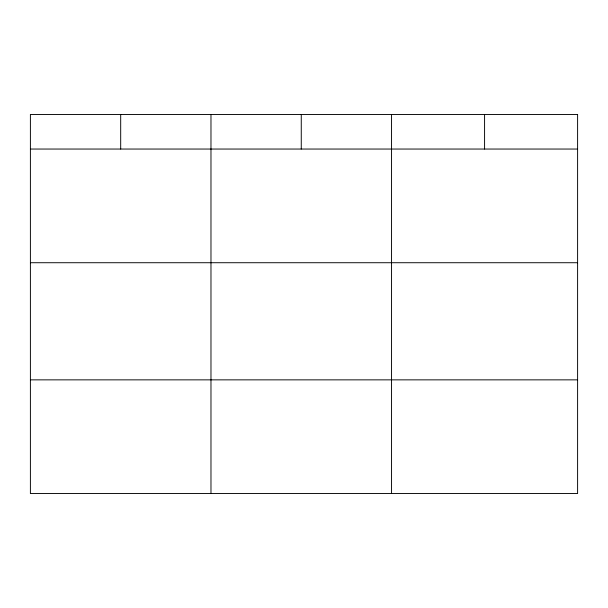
<?xml version="1.0" encoding="UTF-8"?>
<svg xmlns="http://www.w3.org/2000/svg" width="608" height="608" viewBox="0 0 608 608"><rect width="100%" height="100%" fill="white"/><g stroke="black" fill="none" stroke-linecap="round" stroke-linejoin="round"><path stroke-width="0.91" d="M30.4 149.044L577.6 149.044M30.4 262.724L577.6 262.724M30.4 379.856L577.6 379.856M484.576 114.456L484.576 149.044M391.552 114.456L391.552 493.544M301.264 114.456L301.264 149.044M210.976 114.456L210.976 493.544M120.688 114.456L120.688 149.044M577.6 114.456L30.4 114.456L30.4 493.544L577.6 493.544L577.6 114.456"/></g></svg>
